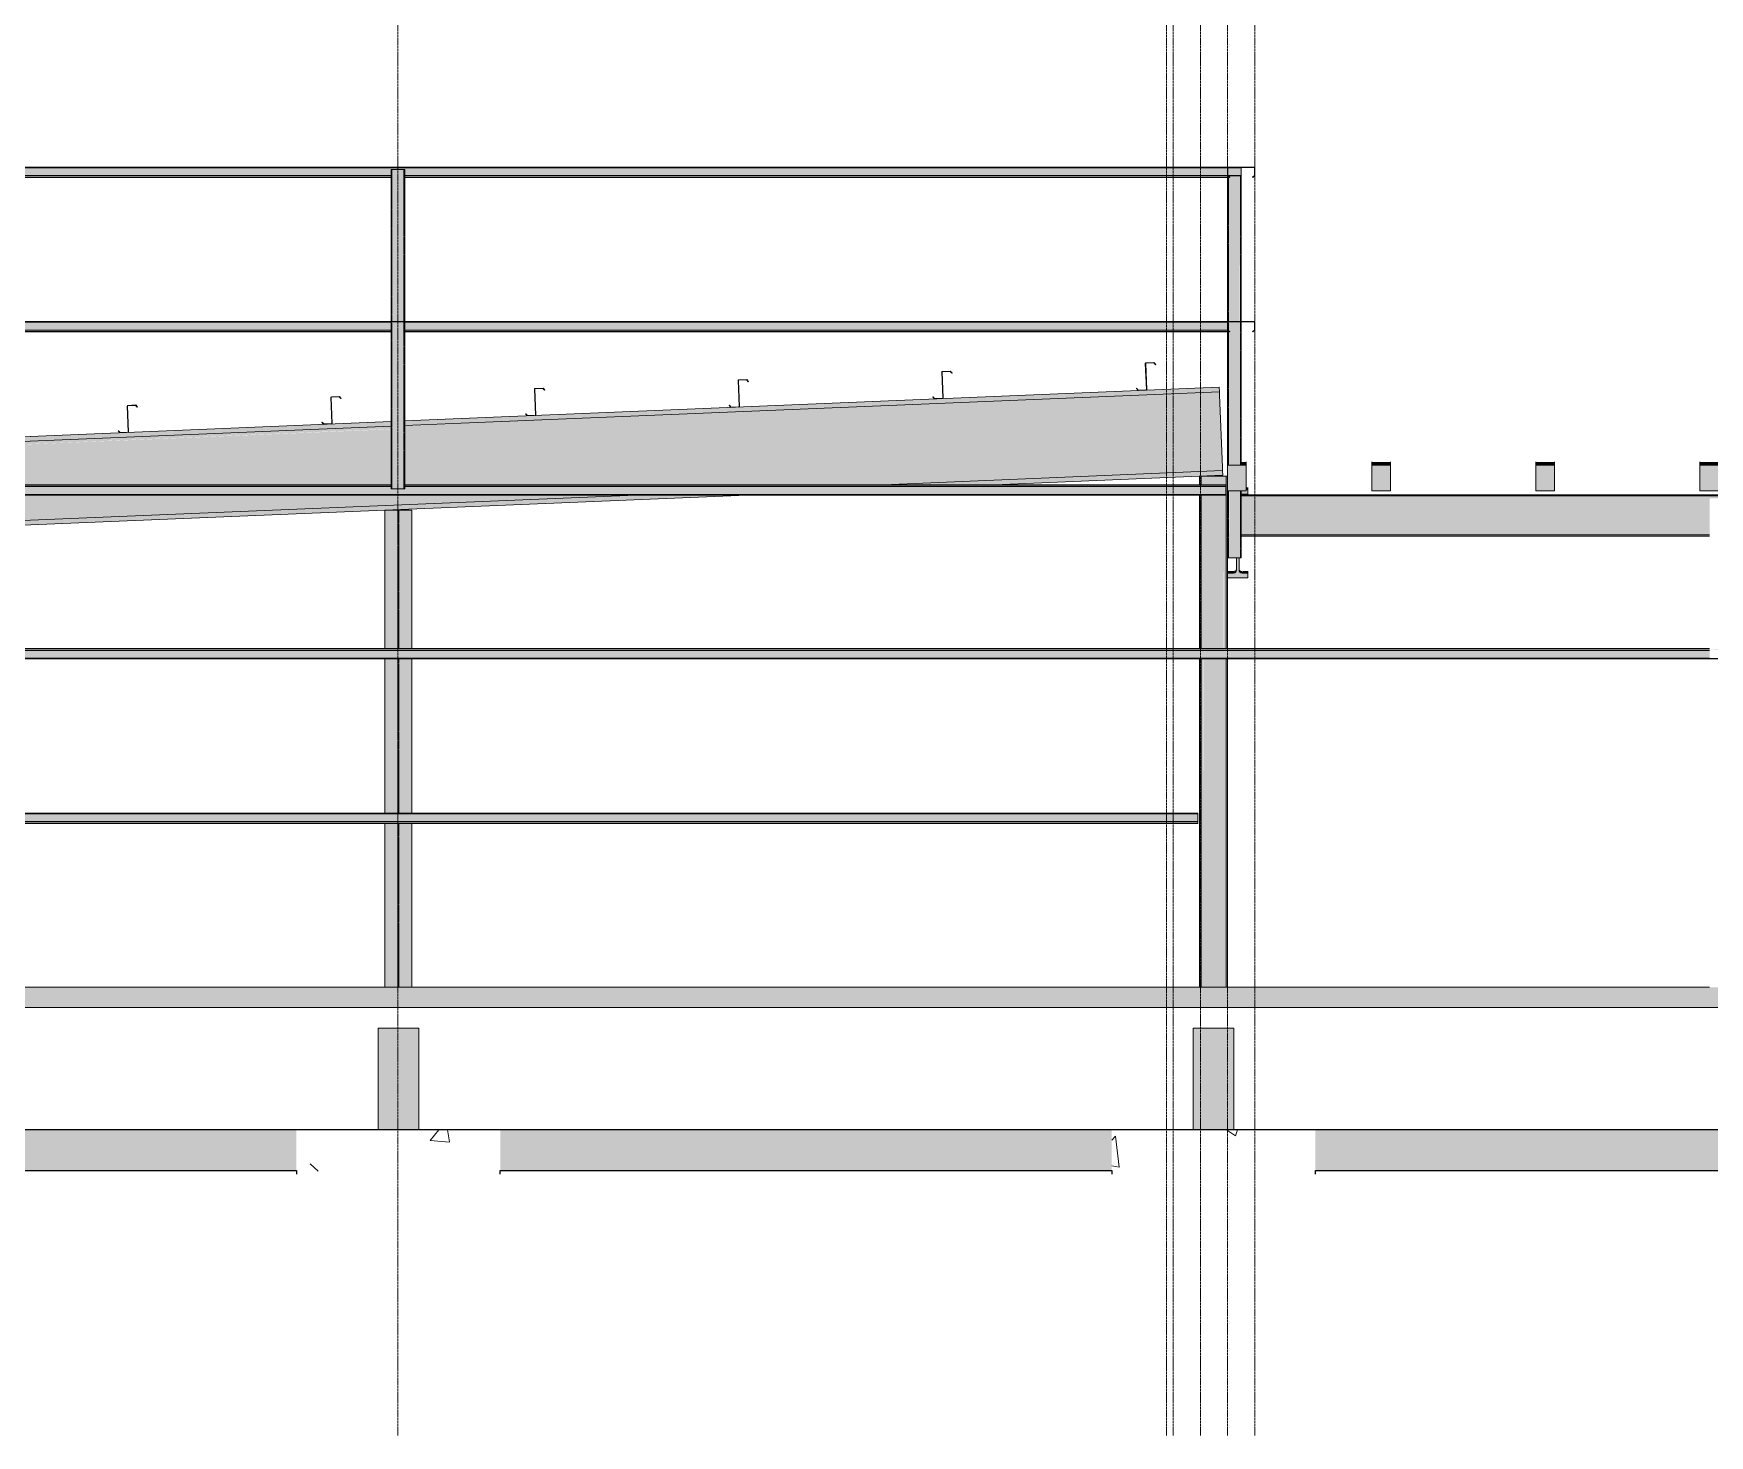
# Model space of a CAD drawing. Header units: inches. Extents: x 21954 to 47768, y -132 to 769.
# Drawn here: x 28058.7 to 28552.1, y -132 to 280.9 of the extents above; entities that cross this region are included whole.
import ezdxf

# ---------------------------------------------------------------- set-up
doc = ezdxf.new("R2010")
doc.units = ezdxf.units.IN
doc.header["$MEASUREMENT"] = 0
doc.linetypes.add('Grid Line 1_2_', pattern=[0.875, 0.5, -0.125, 0.125, -0.125])
doc.linetypes.add('Hidden 1_8_', pattern=[0.1875, 0.125, -0.0625])
for name, color, linetype, lineweight in [('C-BLDG-PADS', 91, 'Continuous', 9), ('S-BEAM', 12, 'Continuous', 9), ('S-COLS', 52, 'Continuous', 9), ('S-FNDN', 32, 'Continuous', 9), ('S-GRID', 1, 'Continuous', 9)]:
    doc.layers.add(name, color=color, linetype=linetype, lineweight=lineweight)
pattern_1 = [(50, (31469.516, 92.95), (68.8574, -6.02404), [7.2, -79.2]), (355, (31469.516, 92.95), (-13.3201, 72.2107), [5.76, -63.36]), (100.451, (31475.254, 92.446), (55.53753, 66.1862), [6.119, -67.31]), (46.184, (31469.52, 112.15), (102.455, -15.8907), [10.8, -118.8]), (96.636, (31478.05, 110.82), (89.7274, 93.5155), [9.179, -100.964]), (351.184, (31469.52, 112.15), (89.7283, 93.5149), [8.64, -95.04]), (21, (31479.116, 107.35), (57.30352, -38.65147), [7.2, -79.2]), (326, (31479.116, 107.35), (23.3584, 69.6146), [5.76, -63.36]), (71.451, (31483.89, 104.13), (80.66193, 30.96264), [6.119, -67.31]), (37.5, (31469.516, 92.948), (1.167627, 31.95777), [3.168, -59.424, 3.168, -61.152, -63.6]), (37.5, (31469.516, 92.948), (1.167627, 31.95777), [-126.912, 3.168, -60.432]), (7.5, (31469.516, 92.948), (25.2549, 37.86335), [3.168, -33.504, 3.168, -57.984, -24.24]), (7.5, (31469.516, 92.948), (25.2549, 37.86335), [-97.824, 3.168, -21.072]), (327.5, (31448.108, 92.948), (51.247365, -2.16529), [3.168, -20.832, 3.168, -71.712, -99.36]), (327.5, (31448.108, 92.948), (51.247365, -2.16529), [-98.88, 3.168, -96.192]), (317.5, (31438.51, 92.95), (55.98627, 9.60998), [3.168, -28.032, 3.168, -46.56, -70.56]), (317.5, (31438.51, 92.95), (55.98627, 9.60998), [-80.928, 3.168, -67.392])]

# ---------------------------------------------------------------- blocks, each defined once
blk = doc.blocks.new('Struct_Sports Complex_2015_rvt-2-Structural - Elevation - South')
at = {"layer": 'S-FNDN', "lineweight": 5}
for points in [[(22561.27, -42), (22561.27, -12), (22549.27, -12), (22549.27, -42)], [(22801.27, -42), (22801.27, -12), (22789.27, -12), (22789.27, -42)]]:
    blk.add_hatch(color=9, dxfattribs=at).paths.add_polyline_path(points, flags=0)
at = {"layer": 'S-FNDN'}
h = blk.add_hatch(dxfattribs=at)
h.set_pattern_fill('FP_3', color=256, style=0, pattern_type=2)
h.set_pattern_definition(pattern_1)
h.paths.add_polyline_path([(24303.89, -54), (24473.39, -54), (24473.39, -42), (24303.89, -42)], flags=0)
h.paths.add_polyline_path([(26238.39, -54), (26238.39, -42), (26022.89, -42), (26022.89, -54), (26087.38, -54)], flags=0)
h.paths.add_polyline_path([(22343.89, -54), (22525.27, -54), (22525.27, -42), (22343.89, -42)], flags=0)
h.paths.add_polyline_path([(22216.78, -54), (22283.89, -54), (22283.89, -42), (22103.77, -42), (22103.77, -54)], flags=0)
h.paths.add_polyline_path([(25938.89, -54), (25938.89, -42), (25733.39, -42), (25733.39, -54), (25810.9, -54)], flags=0)
h.paths.add_polyline_path([(22585.27, -54), (22765.27, -54), (22765.27, -42), (22585.27, -42)], flags=0)
h.paths.add_polyline_path([(25649.39, -54), (25649.39, -42), (25461.89, -42), (25461.89, -54), (25534.43, -54)], flags=0)
h.paths.add_polyline_path([(22825.27, -54), (23025.89, -54), (23025.89, -42), (22825.27, -42)], flags=0)
h.paths.add_polyline_path([(25341.89, -54), (25341.89, -42), (25172.39, -42), (25172.39, -54), (25257.96, -54)], flags=0)
h.paths.add_polyline_path([(23315.39, -54), (23315.39, -42), (23145.89, -42), (23145.89, -54)], flags=0)
h.paths.add_polyline_path([(25052.39, -54), (25052.39, -42), (24882.89, -42), (24882.89, -54), (24981.49, -54)], flags=0)
h.paths.add_polyline_path([(23435.39, -54), (23604.89, -54), (23604.89, -42), (23435.39, -42)], flags=0)
h.paths.add_polyline_path([(24762.89, -54), (24762.89, -42), (24593.39, -42), (24593.39, -54), (24705.02, -54)], flags=0)
h.paths.add_polyline_path([(23724.89, -54), (23894.39, -54), (23894.39, -42), (23724.89, -42)], flags=0)
h.paths.add_polyline_path([(24014.39, -54), (24183.89, -54), (24183.89, -42), (24014.39, -42)], flags=0)
h = blk.add_hatch(dxfattribs=at)
h.set_pattern_fill('FP_3', color=256, style=0, pattern_type=2)
h.set_pattern_definition(pattern_1)
h.paths.add_polyline_path([(22525.27, -55.03), (22585.27, -55.03), (22585.27, -42), (22525.27, -42), (22525.27, -54)], flags=0)
h = blk.add_hatch(dxfattribs=at)
h.set_pattern_fill('FP_3', color=256, style=0, pattern_type=2)
h.set_pattern_definition(pattern_1)
h.paths.add_polyline_path([(22769.72, -55.03), (22825.27, -55.03), (22825.27, -42), (22765.27, -42), (22765.27, -55.03)], flags=0)
at = {"layer": 'S-FNDN', "color": 250}
for p, q in [((22549.27, -12), (22561.27, -12)), ((22549.27, -12), (22549.27, -42)), ((22561.27, -42), (22561.27, -12)), ((22789.27, -12), (22801.27, -12)), ((22789.27, -42), (22789.27, -12)), ((22801.27, -42), (22801.27, -12))]:
    blk.add_line(p, q, dxfattribs=at)
at = {"layer": 'S-FNDN', "color": 7, "lineweight": 25}
for p, q in [((22525.27, -42), (22343.89, -42)), ((22585.27, -42), (22525.27, -42)), ((22765.27, -42), (22585.27, -42)), ((22825.27, -42), (22765.27, -42)), ((23025.89, -42), (22825.27, -42)), ((22343.89, -54), (22525.27, -54)), ((22525.27, -54), (22525.27, -55.03)), ((22585.27, -54), (22765.27, -54)), ((22585.27, -55.03), (22585.27, -54)), ((22765.27, -54), (22765.27, -55.03)), ((22825.27, -54), (23025.89, -54)), ((22825.27, -55.03), (22825.27, -54))]:
    blk.add_line(p, q, dxfattribs=at)
blk = doc.blocks.new('Girt_C - 8_D-1182438-Structural - Elevation - South')
at = {"layer": 'S-BEAM'}
for points in [[(22769.72, 48.8), (22790.64, 48.8), (22790.64, 51.12), (22318.39, 51.12), (22318.39, 48.8), (22631.48, 48.8)], [(22790.64, 48.35), (22790.64, 48.8), (22318.39, 48.8), (22318.39, 48.35), (22769.72, 48.35)], [(22790.64, 48.27), (22790.64, 48.35), (22769.72, 48.27)]]:
    blk.add_hatch(color=256, dxfattribs=at).paths.add_polyline_path(points, flags=0)
at = {"layer": 'S-BEAM', "lineweight": 15}
for p, q in [((22790.64, 51.3), (22318.39, 51.3)), ((22318.39, 51.3), (22318.39, 51.2)), ((22318.39, 51.2), (22790.64, 51.2)), ((22790.64, 51.2), (22790.64, 51.3))]:
    blk.add_line(p, q, dxfattribs=at)
at = {"layer": 'S-BEAM'}
for p, q in [((22318.39, 51.12), (22318.39, 51.2)), ((22318.39, 51.12), (22790.64, 51.12)), ((22318.39, 48.8), (22318.39, 51.12)), ((22790.64, 51.2), (22790.64, 51.12)), ((22790.64, 51.12), (22790.64, 48.8)), ((22318.39, 48.8), (22790.64, 48.8)), ((22318.39, 48.35), (22318.39, 48.8)), ((22318.39, 48.35), (22790.64, 48.35)), ((22318.39, 48.27), (22318.39, 48.35)), ((22318.39, 48.27), (22790.64, 48.27)), ((22790.64, 48.8), (22790.64, 48.35)), ((22790.64, 48.35), (22790.64, 48.27))]:
    blk.add_line(p, q, dxfattribs=at)
blk = doc.blocks.new('Girt_C - 8_D-1099926-Structural - Elevation - South')
at = {"layer": 'S-BEAM'}
h = blk.add_hatch(color=256, dxfattribs=at)
h.paths.add_polyline_path([(26270.37, 99.2), (26270.37, 99.65), (22949.27, 99.65), (22949.27, 99.2), (26260.17, 99.2)], flags=0)
h.paths.add_polyline_path([(22078.54, 99.2), (22941.27, 99.2), (22941.27, 99.65), (22072.62, 99.65), (22072.62, 99.2)], flags=0)
h.paths.add_polyline_path([(22948.57, 99.4), (22948.87, 99.55), (22948.9, 99.65), (22941.66, 99.55), (22941.96, 99.4)], flags=0)
h = blk.add_hatch(color=256, dxfattribs=at)
h.paths.add_polyline_path([(24221.19, 96.88), (26270.37, 96.88), (26270.37, 99.2), (22949.27, 99.2), (22949.27, 96.88), (24152.08, 96.88)], flags=0)
h.paths.add_polyline_path([(22804.28, 96.88), (22941.27, 96.88), (22941.27, 99.2), (22072.62, 99.2), (22072.62, 96.88), (22769.72, 96.88)], flags=0)
for p, q in [((22072.62, 99.73), (22941.27, 99.73)), ((22072.62, 99.65), (22941.27, 99.65)), ((22072.62, 99.2), (22941.27, 99.2)), ((22072.62, 96.88), (22941.27, 96.88))]:
    blk.add_line(p, q, dxfattribs=at)
at = {"layer": 'S-BEAM', "lineweight": 15}
for p, q in [((26270.37, 96.8), (22072.62, 96.8)), ((22072.62, 96.7), (26270.37, 96.7))]:
    blk.add_line(p, q, dxfattribs=at)
blk = doc.blocks.new('W-Wide Flange - 8_ WIDE-1169466-Structural - Elevation - South')
at = {"layer": 'S-BEAM'}
h = blk.add_hatch(color=256, dxfattribs=at)
h.paths.add_polyline_path([(22078.47, 144.57), (22087.37, 144.95), (22078.46, 144.95), (22078.46, 144.8)], flags=0)
h.paths.add_polyline_path([(22145.55, 147.98), (22160.26, 147.98), (22311.89, 154.3), (22311.89, 155.19), (22139.79, 147.98), (22145.14, 147.98)], flags=0)
h.paths.add_polyline_path([(22315.89, 154.47), (22553.14, 164.43), (22553.14, 165.24), (22315.89, 155.3), (22315.89, 154.62)], flags=0)
h.paths.add_polyline_path([(22557.14, 164.52), (22797.01, 174.51), (22796.98, 175.4), (22557.14, 165.32), (22557.14, 164.6)], flags=0)
h = blk.add_hatch(color=256, dxfattribs=at)
h.paths.add_polyline_path([(22079.37, 123.09), (22603.82, 144.95), (22315.89, 144.95), (22315.83, 136.73), (22311.89, 136.73), (22311.89, 144.95), (22087.37, 144.95), (22078.47, 144.57), (22078.56, 142.48)], flags=0)
h.paths.add_polyline_path([(22311.89, 147.98), (22311.89, 154.3), (22160.26, 147.98), (22285.9, 147.98)], flags=0)
h.paths.add_polyline_path([(22315.89, 147.98), (22553.14, 147.98), (22553.14, 164.35), (22315.89, 154.47), (22315.89, 151.36)], flags=0)
h.paths.add_polyline_path([(22631.48, 147.98), (22676.7, 147.98), (22797.91, 153.03), (22796.98, 174.51), (22557.14, 164.52), (22557.14, 147.98), (22562.37, 147.98)], flags=0)
h = blk.add_hatch(color=256, dxfattribs=at)
h.paths.add_polyline_path([(22106.21, 147.98), (22138.88, 147.98), (22311.89, 155.19), (22311.89, 156.55), (22147.66, 149.71)], flags=0)
h.paths.add_polyline_path([(22315.89, 155.36), (22553.14, 165.24), (22553.14, 166.6), (22315.89, 156.72)], flags=0)
h.paths.add_polyline_path([(22557.14, 165.41), (22796.98, 175.4), (22796.92, 176.76), (22557.14, 166.77)], flags=0)
h = blk.add_hatch(color=256, dxfattribs=at)
h.paths.add_polyline_path([(22079.4, 122.2), (22623.96, 144.95), (22603.82, 144.95), (22079.37, 123.09), (22079.4, 122.23)], flags=0)
h.paths.add_polyline_path([(22681.34, 147.98), (22698.08, 147.98), (22797.94, 152.17), (22797.91, 153.03), (22676.7, 147.98)], flags=0)
h = blk.add_hatch(color=256, dxfattribs=at)
h.paths.add_polyline_path([(22079.46, 120.84), (22657.87, 144.95), (22625.2, 144.95), (22079.4, 122.2)], flags=0)
h.paths.add_polyline_path([(22730.75, 147.98), (22798, 150.78), (22797.94, 152.14), (22698.08, 147.98)], flags=0)
for p, q in [((22557.13, 166.77), (22796.92, 176.76)), ((22557.13, 165.41), (22796.98, 175.4)), ((22796.92, 176.76), (22796.98, 175.4)), ((22796.98, 175.4), (22797.01, 174.51)), ((22797.01, 174.51), (22797.91, 153.03)), ((22315.88, 156.72), (22553.14, 166.6)), ((22315.88, 155.36), (22553.14, 165.24)), ((22797.91, 153.03), (22797.94, 152.14)), ((22698.08, 147.98), (22797.94, 152.14)), ((22730.75, 147.98), (22798, 150.78)), ((22797.94, 152.14), (22798, 150.78)), ((22079.4, 122.2), (22625.2, 144.95)), ((22079.46, 120.84), (22657.87, 144.95))]:
    blk.add_line(p, q, dxfattribs=at)
blk = doc.blocks.new('HSS-Hollow Structural Section-Column - HSS4X4X1_4-1159176-Structural - Elevation - South')
at = {"layer": 'S-COLS', "linetype": 'Hidden 1_8_'}
for p, q in [((22553.37, 240.83), (22553.37, 196.05)), ((22556.91, 196.05), (22556.91, 240.83)), ((22553.37, 195.95), (22553.37, 146.78)), ((22556.91, 146.78), (22556.91, 195.95))]:
    blk.add_line(p, q, dxfattribs=at)
blk = doc.blocks.new('HSS-Hollow Structural Section-Column - HSS4X4X1_4-1170157-Structural - Elevation - South')
at = {"layer": 'S-COLS', "linetype": 'Hidden 1_8_'}
for p, q in [((22799.64, 238.79), (22799.64, 196.05)), ((22803.17, 196.05), (22803.17, 238.99)), ((22799.64, 195.95), (22799.64, 193.43)), ((22799.64, 193.29), (22799.64, 153.73)), ((22803.17, 153.73), (22803.17, 195.95)), ((22799.64, 146.23), (22799.64, 126.47)), ((22803.17, 126.47), (22803.17, 146.23))]:
    blk.add_line(p, q, dxfattribs=at)
blk = doc.blocks.new('Girt_C - 8_D-943834-Structural - Elevation - South')
at = {"layer": 'S-BEAM'}
h = blk.add_hatch(color=256, dxfattribs=at)
h.paths.add_polyline_path([(22799.96, 239.05), (22803.39, 239.05), (22803.39, 241.37), (22799.5, 241.37), (22799.5, 239.05)], flags=0)
h.paths.add_polyline_path([(22065.64, 239.05), (22067.64, 239.05), (22067.7, 240.83), (22071.64, 240.83), (22071.64, 239.05), (22311.89, 239.05), (22311.95, 240.83), (22315.89, 240.83), (22315.89, 239.05), (22553.14, 239.05), (22553.2, 240.83), (22557.14, 240.83), (22557.14, 239.05), (22799.39, 239.05), (22799.39, 241.37), (22065.64, 241.37), (22065.64, 240.83)], flags=0)
h = blk.add_hatch(color=256, dxfattribs=at)
h.paths.add_polyline_path([(22631.48, 238.6), (22799.41, 238.6), (22799.39, 239.05), (22557.14, 238.95), (22557.14, 238.6), (22562.37, 238.6)], flags=0)
h.paths.add_polyline_path([(22065.64, 238.6), (22067.64, 238.6), (22067.64, 239.05), (22065.64, 238.95)], flags=0)
h.paths.add_polyline_path([(22071.64, 238.6), (22311.89, 238.6), (22311.89, 239.05), (22071.64, 238.95)], flags=0)
h.paths.add_polyline_path([(22553.14, 238.6), (22553.14, 239.05), (22315.89, 238.95), (22315.89, 238.6), (22493.25, 238.6)], flags=0)
h.paths.add_polyline_path([(22799.64, 238.99), (22799.64, 239.05), (22799.58, 238.99)], flags=0)
h = blk.add_hatch(color=256, dxfattribs=at)
h.paths.add_polyline_path([(22553.14, 238.52), (22553.14, 238.6), (22493.25, 238.52)], flags=0)
h.paths.add_polyline_path([(22067.64, 238.52), (22067.64, 238.6), (22065.64, 238.52)], flags=0)
at = {"layer": 'S-BEAM', "lineweight": 15}
for p, q in [((22803.39, 241.55), (22065.64, 241.55)), ((22065.64, 241.45), (22803.39, 241.45)), ((22803.39, 241.45), (22803.39, 241.55))]:
    blk.add_line(p, q, dxfattribs=at)
at = {"layer": 'S-BEAM'}
for p, q in [((22803.39, 241.37), (22065.64, 241.37)), ((22553.14, 239.05), (22315.89, 239.05)), ((22553.14, 238.6), (22315.89, 238.6)), ((22553.14, 238.52), (22315.89, 238.52)), ((22799.39, 239.05), (22557.14, 239.05)), ((22799.41, 238.6), (22557.14, 238.6)), ((22799.41, 238.52), (22557.14, 238.52)), ((22803.39, 239.05), (22799.5, 239.05)), ((22803.39, 241.45), (22803.39, 241.37)), ((22803.39, 241.37), (22803.39, 239.05))]:
    blk.add_line(p, q, dxfattribs=at)
blk = doc.blocks.new('Girt_C - 8_D-1179772-Structural - Elevation - South')
at = {"layer": 'S-BEAM', "lineweight": 15}
for p, q in [((22799.39, 241.37), (22799.39, 239)), ((22799.39, 239), (22799.96, 238.52)), ((22799.5, 239.05), (22799.5, 241.37)), ((22800.04, 238.6), (22799.5, 239.05)), ((22807.2, 241.55), (22799.58, 241.55)), ((22799.58, 241.45), (22807.2, 241.45)), ((22799.96, 238.52), (22800.04, 238.6)), ((22807.28, 239.05), (22806.75, 238.6)), ((22806.75, 238.6), (22806.82, 238.52)), ((22806.82, 238.52), (22807.39, 239)), ((22807.28, 241.37), (22807.28, 239.05)), ((22807.39, 239), (22807.39, 241.37))]:
    blk.add_line(p, q, dxfattribs=at)
for centre, radius, start, end in [((22799.58, 241.37), 0.188, 90, 180), ((22799.58, 241.37), 0.0782, 90, 176.9576), ((22807.2, 241.37), 0.188, 0, 90), ((22807.2, 241.37), 0.0782, 2.1227, 90)]:
    blk.add_arc(centre, radius, start, end, dxfattribs=at)
blk = doc.blocks.new('Girt_Z - 8_D-1164392-Structural - Elevation - South')
at = {"layer": 'S-BEAM'}
h = blk.add_hatch(color=256, dxfattribs=at)
h.paths.add_polyline_path([(22773.05, 175.77), (22773.09, 175.88), (22772.54, 176.32)], flags=0)
h.paths.add_polyline_path([(22775.48, 176.06), (22775.59, 176.06), (22775.45, 176.76)], flags=0)
h.paths.add_polyline_path([(22778.14, 183.34), (22778.22, 183.41), (22777.71, 183.97), (22777.66, 183.86)], flags=0)
for p, q in [((22775.17, 183.67), (22775.48, 176.06)), ((22775.59, 176.06), (22775.28, 183.68)), ((22777.71, 183.97), (22775.35, 183.87)), ((22775.35, 183.76), (22777.66, 183.86)), ((22777.66, 183.86), (22778.14, 183.34)), ((22778.22, 183.41), (22777.71, 183.97)), ((22778.14, 183.34), (22778.22, 183.41)), ((22772.62, 176.39), (22772.54, 176.32)), ((22772.54, 176.32), (22773.05, 175.77)), ((22773.09, 175.88), (22772.62, 176.39)), ((22775.41, 175.98), (22773.09, 175.88))]:
    blk.add_line(p, q, dxfattribs=at)
for centre, radius, start, end in [((22775.35, 183.68), 0.187, 92.3859, 182.3859), ((22775.35, 183.68), 0.0782, 94.5087, 182.3859), ((22775.41, 176.05), 0.0782, 275.4283, 2.3859), ((22775.41, 176.05), 0.187, 272.3859, 2.3859)]:
    blk.add_arc(centre, radius, start, end, dxfattribs=at)
blk = doc.blocks.new('W-Wide Flange - W12X19-1098908-Structural - Elevation - South')
at = {"layer": 'S-BEAM'}
h = blk.add_hatch(color=256, dxfattribs=at)
h.paths.add_polyline_path([(24537.39, 144.7), (24818.89, 144.7), (24818.89, 145.05), (24537.39, 145.05)], flags=0)
h.paths.add_polyline_path([(26262.89, 144.7), (26262.89, 145.05), (25985.89, 145.05), (25985.89, 144.7), (26260.17, 144.7)], flags=0)
h.paths.add_polyline_path([(22804.28, 144.7), (23081.89, 144.7), (23081.89, 145.05), (22803.41, 145.05), (22803.41, 144.7)], flags=0)
h.paths.add_polyline_path([(25975.89, 144.7), (25975.89, 145.05), (25696.39, 145.05), (25696.39, 144.7), (25966.42, 144.7)], flags=0)
h.paths.add_polyline_path([(23089.89, 144.7), (23371.39, 144.7), (23371.39, 145.05), (23089.89, 145.05)], flags=0)
h.paths.add_polyline_path([(23379.39, 144.7), (23660.89, 144.7), (23660.89, 145.05), (23379.39, 145.05)], flags=0)
h.paths.add_polyline_path([(25686.39, 144.7), (25686.39, 145.05), (25405.89, 145.05), (25405.89, 144.7), (25672.67, 144.7)], flags=0)
h.paths.add_polyline_path([(23668.89, 144.7), (23950.39, 144.7), (23950.39, 145.05), (23668.89, 145.05)], flags=0)
h.paths.add_polyline_path([(25397.89, 144.7), (25397.89, 145.05), (25116.39, 145.05), (25116.39, 144.7), (25396.2, 144.7)], flags=0)
h.paths.add_polyline_path([(23958.39, 144.7), (24239.89, 144.7), (24239.89, 145.05), (23958.39, 145.05)], flags=0)
h.paths.add_polyline_path([(25108.39, 144.7), (25108.39, 145.05), (24826.89, 145.05), (24826.89, 144.7), (25102.45, 144.7)], flags=0)
h.paths.add_polyline_path([(24247.89, 144.7), (24529.39, 144.7), (24529.39, 145.05), (24247.89, 145.05)], flags=0)
h = blk.add_hatch(color=256, dxfattribs=at)
h.paths.add_polyline_path([(22803.41, 144.18), (23081.89, 144.18), (23081.89, 144.7), (22803.41, 144.63), (22803.41, 144.31)], flags=0)
h.paths.add_polyline_path([(25405.89, 144.18), (25686.39, 144.2), (25686.39, 144.7), (25405.89, 144.63), (25405.89, 144.21)], flags=0)
h.paths.add_polyline_path([(26262.89, 144.18), (26262.89, 144.7), (25985.89, 144.63), (25985.89, 144.18), (26260.17, 144.18)], flags=0)
h.paths.add_polyline_path([(23089.89, 144.18), (23371.39, 144.18), (23371.39, 144.7), (23089.89, 144.62), (23089.89, 144.3)], flags=0)
h.paths.add_polyline_path([(23379.39, 144.18), (23660.89, 144.28), (23660.89, 144.7), (23379.39, 144.62), (23379.39, 144.29)], flags=0)
h.paths.add_polyline_path([(23668.89, 144.18), (23950.39, 144.27), (23950.39, 144.7), (23668.89, 144.61), (23668.89, 144.28)], flags=0)
h.paths.add_polyline_path([(23958.39, 144.18), (24239.89, 144.26), (24239.89, 144.7), (23958.39, 144.6), (23958.39, 144.27)], flags=0)
h.paths.add_polyline_path([(25975.89, 144.18), (25975.89, 144.7), (25696.39, 144.63), (25696.39, 144.18), (25966.42, 144.18)], flags=0)
h.paths.add_polyline_path([(24247.89, 144.18), (24529.39, 144.25), (24529.39, 144.7), (24247.89, 144.6), (24247.89, 144.26)], flags=0)
h.paths.add_polyline_path([(24537.39, 144.18), (24818.89, 144.23), (24818.89, 144.7), (24537.39, 144.63), (24537.39, 144.24)], flags=0)
h.paths.add_polyline_path([(25397.89, 144.18), (25397.89, 144.7), (25116.39, 144.63), (25116.39, 144.18), (25396.2, 144.18)], flags=0)
h.paths.add_polyline_path([(24826.89, 144.18), (25108.39, 144.22), (25108.39, 144.7), (24826.89, 144.63), (24826.89, 144.23)], flags=0)
h = blk.add_hatch(color=256, dxfattribs=at)
h.paths.add_polyline_path([(22803.41, 133.73), (22941.27, 133.73), (22941.27, 144), (22949.27, 144), (22949.27, 133.73), (23081.89, 133.73), (23081.89, 144.18), (22803.41, 144.18), (22803.41, 137.28)], flags=0)
h.paths.add_polyline_path([(26260.17, 133.73), (26262.89, 133.73), (26262.89, 144.18), (25985.89, 144.18), (25985.89, 133.73), (26225.61, 133.73)], flags=0)
h.paths.add_polyline_path([(23089.89, 133.73), (23371.39, 133.73), (23371.39, 144.18), (23089.89, 144.18), (23089.89, 141.97)], flags=0)
h.paths.add_polyline_path([(25975.89, 133.73), (25975.89, 144.18), (25696.39, 144.18), (25696.39, 133.73), (25966.42, 133.73)], flags=0)
h.paths.add_polyline_path([(23379.39, 133.73), (23660.89, 133.73), (23660.89, 144.18), (23379.39, 144.18), (23379.39, 141.97)], flags=0)
h.paths.add_polyline_path([(25686.39, 133.73), (25686.39, 144.18), (25405.89, 144.18), (25405.89, 133.73), (25672.67, 133.73)], flags=0)
h.paths.add_polyline_path([(23668.89, 133.73), (23950.39, 133.73), (23950.39, 144.18), (23668.89, 144.18)], flags=0)
h.paths.add_polyline_path([(23958.39, 133.73), (24239.89, 133.73), (24239.89, 144.18), (23958.39, 144.18), (23958.39, 141.97)], flags=0)
h.paths.add_polyline_path([(25397.89, 133.73), (25397.89, 144.18), (25116.39, 144.18), (25116.39, 133.73), (25396.2, 133.73)], flags=0)
h.paths.add_polyline_path([(25108.39, 133.73), (25108.39, 144.18), (24826.89, 144.18), (24826.89, 133.73), (25102.45, 133.73)], flags=0)
h.paths.add_polyline_path([(24247.89, 133.73), (24529.39, 133.73), (24529.39, 144.18), (24247.89, 144.18), (24247.89, 141.97)], flags=0)
h.paths.add_polyline_path([(24566.78, 133.73), (24818.89, 133.73), (24818.89, 144.18), (24537.39, 144.18), (24537.39, 133.73), (24549.5, 133.73)], flags=0)
h = blk.add_hatch(color=256, dxfattribs=at)
h.paths.add_polyline_path([(26262.89, 133.2), (26262.89, 133.73), (25985.89, 133.73), (25985.89, 133.2), (26260.17, 133.2)], flags=0)
h.paths.add_polyline_path([(23950.39, 133.2), (23950.39, 133.73), (23668.89, 133.69), (23668.89, 133.2), (23944.72, 133.2)], flags=0)
h.paths.add_polyline_path([(25102.45, 133.2), (25108.39, 133.3), (25108.39, 133.73), (24826.89, 133.65), (24826.89, 133.2), (25085.17, 133.2)], flags=0)
h.paths.add_polyline_path([(22977.07, 133.2), (23081.89, 133.27), (23081.89, 133.73), (22949.27, 133.72), (22949.27, 133.2)], flags=0)
h.paths.add_polyline_path([(24774.14, 133.2), (24818.89, 133.31), (24818.89, 133.73), (24537.39, 133.66), (24537.39, 133.2), (24705.02, 133.2)], flags=0)
h.paths.add_polyline_path([(25116.39, 133.2), (25397.89, 133.29), (25397.89, 133.73), (25116.39, 133.64), (25116.39, 133.21)], flags=0)
h.paths.add_polyline_path([(22803.41, 133.2), (22941.27, 133.27), (22941.27, 133.73), (22803.41, 133.73), (22803.41, 133.22)], flags=0)
h.paths.add_polyline_path([(23958.39, 133.2), (24239.89, 133.27), (24239.89, 133.73), (23958.39, 133.68), (23958.39, 133.21)], flags=0)
h.paths.add_polyline_path([(24247.89, 133.2), (24529.39, 133.27), (24529.39, 133.73), (24247.89, 133.67), (24247.89, 133.21)], flags=0)
h.paths.add_polyline_path([(23357.22, 133.2), (23371.39, 133.27), (23371.39, 133.73), (23089.89, 133.72), (23089.89, 133.2), (23322.66, 133.2)], flags=0)
h.paths.add_polyline_path([(25975.89, 133.2), (25975.89, 133.73), (25696.39, 133.73), (25696.39, 133.2), (25966.42, 133.2)], flags=0)
h.paths.add_polyline_path([(23379.39, 133.2), (23660.89, 133.27), (23660.89, 133.73), (23379.39, 133.7), (23379.39, 133.22)], flags=0)
h.paths.add_polyline_path([(25405.89, 133.2), (25686.39, 133.29), (25686.39, 133.73), (25405.89, 133.62), (25405.89, 133.21)], flags=0)
h = blk.add_hatch(color=256, dxfattribs=at)
h.paths.add_polyline_path([(26260.17, 132.85), (26262.89, 132.85), (26262.89, 133.2), (25985.89, 133.2), (25985.89, 132.85), (26225.61, 132.85)], flags=0)
h.paths.add_polyline_path([(22804.28, 132.85), (22941.27, 132.85), (22941.27, 133.2), (22803.41, 133.2), (22803.41, 132.85)], flags=0)
h.paths.add_polyline_path([(22949.27, 132.85), (23081.89, 132.85), (23081.89, 133.2), (22949.27, 133.2)], flags=0)
h.paths.add_polyline_path([(25975.89, 132.85), (25975.89, 133.2), (25696.39, 133.2), (25696.39, 132.85), (25966.42, 132.85)], flags=0)
h.paths.add_polyline_path([(23089.89, 132.85), (23371.39, 132.85), (23371.39, 133.2), (23089.89, 133.2)], flags=0)
h.paths.add_polyline_path([(23379.39, 132.85), (23660.89, 132.85), (23660.89, 133.2), (23379.39, 133.2)], flags=0)
h.paths.add_polyline_path([(25686.39, 132.85), (25686.39, 133.2), (25405.89, 133.2), (25405.89, 132.85), (25672.67, 132.85)], flags=0)
h.paths.add_polyline_path([(23668.89, 132.85), (23950.39, 132.85), (23950.39, 133.2), (23668.89, 133.2)], flags=0)
h.paths.add_polyline_path([(25397.89, 132.85), (25397.89, 133.2), (25116.39, 133.2), (25116.39, 132.85), (25396.2, 132.85)], flags=0)
h.paths.add_polyline_path([(23958.39, 132.85), (24239.89, 132.85), (24239.89, 133.2), (23958.39, 133.2)], flags=0)
h.paths.add_polyline_path([(25108.39, 132.85), (25108.39, 133.2), (24826.89, 133.2), (24826.89, 132.85), (25102.45, 132.85)], flags=0)
h.paths.add_polyline_path([(24818.89, 132.85), (24818.89, 133.2), (24537.39, 133.2), (24537.39, 132.85), (24808.7, 132.85)], flags=0)
h.paths.add_polyline_path([(24247.89, 132.85), (24529.39, 132.85), (24529.39, 133.2), (24247.89, 133.2)], flags=0)
for p, q in [((23081.89, 145.05), (22803.4, 145.05)), ((23081.89, 144.7), (22803.4, 144.7)), ((22803.4, 133.2), (22941.27, 133.2)), ((22941.27, 132.85), (22803.4, 132.85))]:
    blk.add_line(p, q, dxfattribs=at)
blk = doc.blocks.new('W-Wide Flange-Column - B3_A-1159174-Structural - Elevation - South')
at = {"layer": 'S-COLS', "linetype": 'Hidden 1_8_'}
for p, q in [((22555.11, 140.5), (22555.11, 99.73)), ((22555.42, 99.73), (22555.42, 140.5)), ((22555.11, 96.7), (22555.11, 51.3)), ((22555.42, 51.3), (22555.42, 96.7)), ((22555.11, 48.27), (22555.11, 0)), ((22555.42, 0), (22555.42, 48.27))]:
    blk.add_line(p, q, dxfattribs=at)
blk = doc.blocks.new('Girt_C - 8_D-1170013-Structural - Elevation - South')
at = {"layer": 'S-BEAM'}
h = blk.add_hatch(color=256, dxfattribs=at)
h.paths.add_polyline_path([(22798.91, 147.45), (22798.91, 147.9), (22557.14, 147.9), (22557.14, 147.45), (22795.64, 147.45)], flags=0)
h.paths.add_polyline_path([(22069.9, 147.45), (22311.89, 147.55), (22311.89, 147.9), (22064.14, 147.9), (22064.14, 147.45)], flags=0)
h.paths.add_polyline_path([(22315.89, 147.45), (22553.14, 147.55), (22553.14, 147.9), (22315.89, 147.9), (22315.89, 147.55)], flags=0)
h = blk.add_hatch(color=256, dxfattribs=at)
h.paths.add_polyline_path([(22553.49, 145.13), (22798.91, 145.13), (22798.91, 147.45), (22557.14, 147.45), (22557.08, 146.78), (22553.14, 146.78), (22553.14, 147.45), (22315.89, 147.45), (22315.89, 145.13), (22553.4, 145.13)], flags=0)
h.paths.add_polyline_path([(22069.9, 145.13), (22311.89, 145.13), (22311.89, 147.45), (22064.14, 147.45), (22064.14, 145.13)], flags=0)
at = {"layer": 'S-BEAM', "lineweight": 15}
for p, q in [((22798.91, 145.05), (22064.14, 145.05)), ((22064.14, 144.95), (22798.91, 144.95)), ((22798.91, 144.95), (22798.91, 145.05))]:
    blk.add_line(p, q, dxfattribs=at)
at = {"layer": 'S-BEAM'}
for p, q in [((22553.14, 147.98), (22315.88, 147.98)), ((22553.14, 147.9), (22315.88, 147.9)), ((22553.14, 147.45), (22315.88, 147.45)), ((22798.91, 145.13), (22315.89, 145.13)), ((22798.91, 147.98), (22557.14, 147.98)), ((22798.91, 147.9), (22557.14, 147.9)), ((22798.91, 147.45), (22557.14, 147.45)), ((22798.91, 147.98), (22798.91, 147.9)), ((22798.91, 147.9), (22798.91, 147.45)), ((22798.91, 147.45), (22798.91, 145.13)), ((22798.91, 145.13), (22798.91, 145.05))]:
    blk.add_line(p, q, dxfattribs=at)
blk = doc.blocks.new('Girt_C - 8_D-V25-Structural - Elevation - South')
at = {"layer": 'S-BEAM'}
h = blk.add_hatch(color=256, dxfattribs=at)
h.paths.add_polyline_path([(22078.54, 193.55), (22311.89, 193.55), (22311.89, 195.87), (22071.64, 195.87), (22071.64, 193.55)], flags=0)
h.paths.add_polyline_path([(22769.72, 193.55), (22799.39, 193.55), (22799.39, 195.87), (22557.14, 195.87), (22557.14, 193.55), (22700.6, 193.55)], flags=0)
h.paths.add_polyline_path([(22315.89, 193.55), (22553.14, 193.55), (22553.14, 195.87), (22315.89, 195.87)], flags=0)
h.paths.add_polyline_path([(22067.64, 193.55), (22067.64, 195.87), (22065.64, 195.87), (22065.64, 193.55)], flags=0)
h = blk.add_hatch(color=256, dxfattribs=at)
h.paths.add_polyline_path([(22799.39, 193.1), (22799.41, 193.1), (22799.39, 193.55), (22557.14, 193.45), (22557.14, 193.1), (22769.72, 193.1)], flags=0)
h.paths.add_polyline_path([(22553.14, 193.1), (22553.14, 193.55), (22315.89, 193.45), (22315.89, 193.1), (22493.25, 193.1)], flags=0)
h.paths.add_polyline_path([(22065.64, 193.1), (22067.64, 193.1), (22067.64, 193.55), (22065.64, 193.45)], flags=0)
h.paths.add_polyline_path([(22071.64, 193.1), (22311.89, 193.1), (22311.89, 193.55), (22071.64, 193.45)], flags=0)
h = blk.add_hatch(color=256, dxfattribs=at)
h.paths.add_polyline_path([(22553.14, 193.02), (22553.14, 193.1), (22493.25, 193.02)], flags=0)
h.paths.add_polyline_path([(22067.64, 193.02), (22067.64, 193.1), (22065.64, 193.02)], flags=0)
blk.add_hatch(color=256, dxfattribs=at).paths.add_polyline_path([(22553.14, 195.87), (22553.14, 195.95), (22493.25, 195.87)], flags=0)
at = {"layer": 'S-BEAM', "lineweight": 15}
for p, q in [((22803.39, 196.05), (22065.64, 196.05)), ((22065.64, 195.95), (22803.39, 195.95)), ((22803.39, 195.95), (22803.39, 196.05))]:
    blk.add_line(p, q, dxfattribs=at)
at = {"layer": 'S-BEAM'}
for p, q in [((22553.14, 195.87), (22315.89, 195.87)), ((22553.14, 193.55), (22315.89, 193.55)), ((22553.14, 193.1), (22315.89, 193.1)), ((22553.14, 193.02), (22315.89, 193.02)), ((22799.41, 195.87), (22557.14, 195.87)), ((22799.39, 193.55), (22557.14, 193.55)), ((22799.41, 193.1), (22557.14, 193.1)), ((22799.41, 193.02), (22557.14, 193.02))]:
    blk.add_line(p, q, dxfattribs=at)
blk = doc.blocks.new('Girt_C - 8_D-V26-Structural - Elevation - South')
at = {"layer": 'S-BEAM', "lineweight": 15}
for p, q in [((22799.39, 195.87), (22799.39, 193.5)), ((22799.39, 193.5), (22799.96, 193.02)), ((22799.5, 193.55), (22799.5, 195.87)), ((22800.04, 193.1), (22799.5, 193.55)), ((22807.2, 196.05), (22799.58, 196.05)), ((22799.58, 195.95), (22807.2, 195.95)), ((22799.96, 193.02), (22800.04, 193.1)), ((22807.28, 193.55), (22806.75, 193.1)), ((22806.75, 193.1), (22806.82, 193.02)), ((22806.82, 193.02), (22807.39, 193.5)), ((22807.28, 195.87), (22807.28, 193.55)), ((22807.39, 193.5), (22807.39, 195.87))]:
    blk.add_line(p, q, dxfattribs=at)
for centre, radius, start, end in [((22799.58, 195.87), 0.188, 90, 180), ((22799.58, 195.87), 0.0782, 90, 176.9576), ((22807.2, 195.87), 0.188, 0, 90), ((22807.2, 195.87), 0.0782, 2.1227, 90)]:
    blk.add_arc(centre, radius, start, end, dxfattribs=at)
blk = doc.blocks.new('W-Wide Flange - 8_ WIDE-1150911-Structural - Elevation - South')
at = {"layer": 'S-BEAM'}
h = blk.add_hatch(color=256, dxfattribs=at)
h.paths.add_polyline_path([(22804.28, 120.6), (22805.39, 120.6), (22805.39, 121.96), (22803.66, 121.96), (22803.21, 122.08), (22802.88, 122.4), (22802.77, 123.21), (22802.77, 126.47), (22802.02, 126.47), (22802.02, 122.85), (22801.9, 122.4), (22801.57, 122.08), (22801.13, 121.96), (22799.39, 121.96), (22799.39, 120.6)], flags=0)
h.paths.add_polyline_path([(22803.41, 145.15), (22803.66, 145.22), (22805.39, 145.22), (22805.39, 146.58), (22804.89, 146.58), (22804.87, 146.23), (22803.41, 146.23), (22803.41, 145.23)], flags=0)
for points in [[(22805.39, 146.58), (22805.39, 147.23), (22805.39, 147.23), (22804.89, 147.17), (22804.89, 146.58)], [(22801.13, 121.96), (22801.13, 122.57), (22799.45, 122.57), (22799.39, 121.96)], [(22803.66, 121.96), (22805.39, 121.96), (22805.39, 122.57), (22803.71, 122.57), (22803.66, 122.01)]]:
    blk.add_hatch(color=256, dxfattribs=at).paths.add_polyline_path(points, flags=0)
h = blk.add_hatch(color=256, dxfattribs=at)
h.paths.add_polyline_path([(22801.13, 121.96), (22801.32, 122.01), (22801.32, 122.62), (22801.13, 122.57)], flags=0)
h.paths.add_polyline_path([(22801.57, 122.08), (22801.73, 122.24), (22801.73, 122.84), (22801.73, 122.84), (22801.57, 122.62), (22801.57, 122.31)], flags=0)
h.paths.add_polyline_path([(22801.32, 122.01), (22801.57, 122.08), (22801.56, 122.68), (22801.35, 122.63), (22801.33, 122.62), (22801.32, 122.08)], flags=0)
h.paths.add_polyline_path([(22801.73, 122.24), (22801.9, 122.4), (22801.89, 123), (22801.86, 122.98), (22801.73, 122.85)], flags=0)
h = blk.add_hatch(color=256, dxfattribs=at)
h.paths.add_polyline_path([(22803.66, 121.96), (22803.66, 122.57), (22803.46, 122.57), (22803.46, 122.01)], flags=0)
h.paths.add_polyline_path([(22803.21, 122.08), (22803.2, 122.69), (22803.12, 122.78), (22803.05, 122.85), (22803.05, 122.24)], flags=0)
h.paths.add_polyline_path([(22803.46, 122.01), (22803.45, 122.62), (22803.43, 122.63), (22803.22, 122.68), (22803.21, 122.08)], flags=0)
h.paths.add_polyline_path([(22803.05, 122.24), (22803.04, 122.85), (22803, 122.9), (22802.88, 123.01), (22802.88, 122.4)], flags=0)
for p, q in [((22803.66, 145.22), (22805.39, 145.22)), ((22805.39, 146.58), (22804.89, 146.58)), ((22805.39, 146.58), (22805.39, 147.23)), ((22805.39, 145.22), (22805.39, 146.58)), ((22802.02, 126.47), (22802.02, 122.85)), ((22802.77, 122.85), (22802.77, 126.47)), ((22801.13, 121.96), (22799.39, 121.96)), ((22799.39, 120.6), (22805.39, 120.6)), ((22805.39, 121.96), (22803.66, 121.96)), ((22805.39, 121.96), (22805.39, 122.57)), ((22805.39, 120.6), (22805.39, 121.96))]:
    blk.add_line(p, q, dxfattribs=at)
for centre, start_param, end_param in [((22803.66, 144.33), 1.570796, 1.876416), ((22801.13, 122.85), 4.712389, 6.283185), ((22803.66, 122.85), 3.141593, 4.712389)]:
    blk.add_ellipse(centre, major_axis=(0.89, 0), ratio=0.999133, start_param=start_param, end_param=end_param, dxfattribs=at)
blk = doc.blocks.new('Dimension Lumber - 5_5 x 7_5 Glulam-1166126-Structural - Elevation - South')
at = {"layer": 'S-BEAM'}
for points in [[(22847.39, 153.73), (22847.39, 154.73), (22841.89, 154.73), (22841.89, 153.73)], [(22847.39, 146.23), (22847.39, 153.73), (22841.89, 153.73), (22841.89, 146.23)]]:
    blk.add_hatch(color=256, dxfattribs=at).paths.add_polyline_path(points, flags=0)
for p, q in [((22841.89, 154.73), (22841.89, 153.73)), ((22847.39, 153.73), (22847.39, 154.73))]:
    blk.add_line(p, q, dxfattribs=at)
at = {"layer": 'S-BEAM', "lineweight": 15}
for p, q in [((22847.39, 153.73), (22841.89, 153.73)), ((22841.89, 153.73), (22841.89, 146.23)), ((22847.39, 146.23), (22847.39, 153.73)), ((22841.89, 146.23), (22847.39, 146.23))]:
    blk.add_line(p, q, dxfattribs=at)
blk = doc.blocks.new('Dimension Lumber - 5_5 x 7_5 Glulam-1170176-Structural - Elevation - South')
at = {"layer": 'S-BEAM'}
for points in [[(22804.28, 153.73), (22804.89, 153.73), (22804.89, 154.73), (22803.41, 154.73), (22803.34, 153.81), (22802.94, 153.8), (22799.39, 153.73)], [(22799.39, 146.23), (22804.89, 146.23), (22804.89, 153.73), (22799.39, 153.73), (22799.39, 146.66)]]:
    blk.add_hatch(color=256, dxfattribs=at).paths.add_polyline_path(points, flags=0)
for p, q in [((22799.39, 154.73), (22799.39, 153.73)), ((22804.89, 153.73), (22804.89, 154.73))]:
    blk.add_line(p, q, dxfattribs=at)
at = {"layer": 'S-BEAM', "lineweight": 15}
for p, q in [((22804.89, 153.73), (22799.39, 153.73)), ((22799.39, 153.73), (22799.39, 146.23)), ((22804.89, 146.23), (22804.89, 153.73)), ((22799.39, 146.23), (22804.89, 146.23))]:
    blk.add_line(p, q, dxfattribs=at)

msp = doc.modelspace()

# ---------------------------------------------------------------- hatches: boundary and pattern name
at = {"layer": 'C-BLDG-PADS', "lineweight": 5}
msp.add_hatch(color=256, dxfattribs=at).paths.add_polyline_path([(31698.24, -6), (31887.76, -6), (31887.76, 0), (27677.01, 0), (27677.01, -6), (31421.77, -6)], flags=0)
at = {"layer": 'S-COLS', "lineweight": 5}
h = msp.add_hatch(color=256, dxfattribs=at)
h.paths.add_polyline_path([(28164.24, 146.78), (28164.47, 146.78), (28164.47, 195.95), (28164.01, 195.95), (28164.07, 146.78)], flags=0)
h.paths.add_polyline_path([(28164.24, 196.05), (28164.47, 196.05), (28164.47, 240.83), (28164.01, 240.83), (28164.07, 196.05), (28164.15, 196.05)], flags=0)
h = msp.add_hatch(color=256, dxfattribs=at)
h.paths.add_polyline_path([(28164.59, 146.78), (28167.54, 146.78), (28167.54, 195.95), (28164.47, 195.95), (28164.47, 146.78)], flags=0)
h.paths.add_polyline_path([(28164.47, 196.05), (28167.54, 196.05), (28167.54, 240.83), (28164.47, 240.83), (28164.47, 207.64)], flags=0)
h = msp.add_hatch(color=256, dxfattribs=at)
h.paths.add_polyline_path([(28167.77, 146.78), (28168.01, 146.78), (28167.94, 195.95), (28167.54, 195.95), (28167.54, 146.78)], flags=0)
h.paths.add_polyline_path([(28167.77, 196.05), (28168.01, 196.05), (28167.94, 240.83), (28167.54, 240.83), (28167.54, 196.05), (28167.65, 196.05)], flags=0)
h = msp.add_hatch(color=256, dxfattribs=at)
h.paths.add_polyline_path([(28410.51, 126.47), (28410.74, 126.47), (28410.7, 146.23), (28410.27, 146.23), (28410.33, 126.47)], flags=0)
h.paths.add_polyline_path([(28410.74, 153.8), (28410.74, 193.1), (28410.27, 193.49), (28410.33, 153.81), (28410.68, 153.8)], flags=0)
h.paths.add_polyline_path([(28410.74, 193.24), (28410.74, 195.95), (28410.37, 195.87), (28410.44, 193.49), (28410.6, 193.35)], flags=0)
h.paths.add_polyline_path([(28410.27, 196.05), (28410.74, 196.05), (28410.74, 238.6), (28410.27, 238.99), (28410.27, 207.64)], flags=0)
h.paths.add_polyline_path([(28410.74, 238.74), (28410.74, 238.99), (28410.51, 238.93)], flags=0)
h = msp.add_hatch(color=256, dxfattribs=at)
h.paths.add_polyline_path([(28413.81, 126.47), (28413.81, 146.23), (28410.74, 146.23), (28410.74, 126.47)], flags=0)
h.paths.add_polyline_path([(28410.74, 153.8), (28413.81, 153.8), (28413.81, 195.95), (28410.74, 195.95), (28410.83, 193.16), (28410.74, 193.1), (28410.74, 170.12)], flags=0)
h.paths.add_polyline_path([(28410.74, 196.05), (28413.81, 196.05), (28413.81, 238.99), (28410.74, 238.99), (28410.83, 238.66), (28410.74, 238.6), (28410.74, 207.64)], flags=0)
h = msp.add_hatch(color=256, dxfattribs=at)
h.paths.add_polyline_path([(28414.04, 126.47), (28414.27, 126.47), (28414.18, 146.23), (28413.81, 146.23), (28413.81, 126.47)], flags=0)
h.paths.add_polyline_path([(28413.81, 153.8), (28414.27, 153.82), (28414.21, 195.95), (28413.81, 195.95), (28413.81, 170.12)], flags=0)
h.paths.add_polyline_path([(28414.27, 196.05), (28414.21, 238.99), (28413.81, 238.99), (28413.9, 196.05), (28414.26, 196.05)], flags=0)
h = msp.add_hatch(color=256, dxfattribs=at)
h.paths.add_polyline_path([(28402.44, 0), (28402.44, 96.7), (28402.01, 96.7), (28402.01, 0)], flags=0)
h.paths.add_polyline_path([(28402.01, 99.73), (28402.44, 99.73), (28402.44, 144.95), (28402.01, 144.95), (28402.01, 113.83)], flags=0)
h.paths.add_polyline_path([(28402.01, 147.98), (28402.44, 147.98), (28402.44, 150.5), (28402.01, 150.5)], flags=0)
h = msp.add_hatch(color=256, dxfattribs=at)
h.paths.add_polyline_path([(28402.96, 0), (28403.13, 0), (28403.04, 96.7), (28402.44, 96.7), (28402.53, 0), (28402.79, 0)], flags=0)
h.paths.add_polyline_path([(28402.7, 99.73), (28403.13, 99.73), (28403.13, 144.95), (28402.44, 144.95), (28402.53, 99.73), (28402.66, 99.73)], flags=0)
h.paths.add_polyline_path([(28402.66, 147.98), (28403.13, 147.98), (28403.13, 150.5), (28402.44, 150.5), (28402.54, 147.98), (28402.66, 147.98)], flags=0)
h = msp.add_hatch(color=256, dxfattribs=at)
h.paths.add_polyline_path([(28409.13, 0), (28409.13, 96.7), (28403.13, 96.7), (28403.13, 0)], flags=0)
h.paths.add_polyline_path([(28409.13, 99.73), (28409.13, 144.95), (28403.13, 144.95), (28403.13, 99.73)], flags=0)
h.paths.add_polyline_path([(28406.51, 147.98), (28409.13, 147.98), (28409.13, 150.5), (28403.13, 150.5), (28403.13, 147.98)], flags=0)
h = msp.add_hatch(color=256, dxfattribs=at)
h.paths.add_polyline_path([(28409.13, 0), (28409.82, 0), (28409.73, 96.7), (28409.13, 96.7), (28409.13, 95.07)], flags=0)
h.paths.add_polyline_path([(28409.52, 99.73), (28409.82, 99.73), (28409.73, 150.5), (28409.13, 150.5), (28409.13, 147.98), (28409.77, 147.9), (28409.73, 144.95), (28409.13, 144.95), (28409.18, 99.73), (28409.48, 99.73)], flags=0)
h = msp.add_hatch(color=256, dxfattribs=at)
h.paths.add_polyline_path([(28410.26, 0), (28410.26, 96.7), (28409.82, 96.7), (28409.82, 0)], flags=0)
h.paths.add_polyline_path([(28409.82, 99.73), (28410.26, 99.73), (28410.26, 150.5), (28409.82, 150.5), (28409.82, 113.83)], flags=0)
h = msp.add_hatch(color=256, dxfattribs=at)
h.paths.add_polyline_path([(28162.13, 0), (28170.13, 0), (28170.13, 48.27), (28162.13, 48.27)], flags=0)
h.paths.add_polyline_path([(28162.13, 51.3), (28170.13, 51.3), (28170.13, 96.7), (28162.13, 96.7), (28162.13, 95.07)], flags=0)
h.paths.add_polyline_path([(28162.13, 99.73), (28170.13, 99.73), (28170.13, 140.5), (28162.13, 140.5), (28162.13, 132.59)], flags=0)

# ---------------------------------------------------------------- linework, layer by layer
at = {"layer": 'C-BLDG-PADS'}
for p, q in [((27677.01, 0), (28552.13, 0)), ((31887.76, -6), (27677.01, -6))]:
    msp.add_line(p, q, dxfattribs=at)
at = {"layer": 'S-COLS'}
for p, q in [((28164.01, 240.83), (28164.01, 196.05)), ((28164.47, 240.83), (28164.01, 240.83)), ((28167.54, 240.83), (28164.47, 240.83)), ((28168.01, 240.83), (28167.54, 240.83)), ((28168.01, 196.05), (28168.01, 240.83)), ((28410.27, 238.99), (28410.27, 196.05)), ((28410.74, 238.99), (28410.51, 238.99)), ((28413.81, 238.99), (28410.74, 238.99)), ((28414.27, 238.99), (28413.81, 238.99)), ((28414.27, 196.05), (28414.27, 238.99)), ((28164.01, 195.95), (28164.01, 146.78)), ((28168.01, 146.78), (28168.01, 195.95)), ((28410.27, 193.51), (28410.27, 153.73)), ((28414.27, 153.73), (28414.27, 195.95)), ((28402.01, 150.5), (28402.01, 147.98)), ((28402.44, 150.5), (28402.01, 150.5)), ((28402.44, 150.5), (28402.44, 147.98)), ((28403.13, 150.5), (28402.44, 150.5)), ((28409.13, 150.5), (28403.13, 150.5)), ((28409.82, 150.5), (28409.13, 150.5)), ((28409.82, 99.73), (28409.82, 150.5)), ((28410.26, 150.5), (28409.82, 150.5)), ((28164.47, 146.78), (28164.01, 146.78)), ((28167.54, 146.78), (28164.47, 146.78)), ((28168.01, 146.78), (28167.54, 146.78)), ((28402.01, 144.95), (28402.01, 99.73)), ((28402.44, 144.95), (28402.44, 99.73)), ((28410.26, 99.73), (28410.26, 146.23)), ((28410.27, 146.23), (28410.27, 126.47)), ((28414.27, 126.47), (28414.27, 146.23)), ((28162.13, 99.73), (28162.13, 140.5)), ((28170.13, 140.5), (28162.13, 140.5)), ((28170.13, 140.5), (28170.13, 99.73)), ((28410.74, 126.47), (28410.27, 126.47)), ((28413.81, 126.47), (28410.74, 126.47)), ((28414.27, 126.47), (28413.81, 126.47)), ((28162.13, 51.3), (28162.13, 96.7)), ((28170.13, 96.7), (28170.13, 51.3)), ((28402.01, 96.7), (28402.01, 0)), ((28402.44, 96.7), (28402.44, 0)), ((28409.82, 0), (28409.82, 96.7)), ((28410.26, 0), (28410.26, 96.7)), ((28162.13, 0), (28162.13, 48.27)), ((28170.13, 48.27), (28170.13, 0))]:
    msp.add_line(p, q, dxfattribs=at)
at = {"layer": 'S-GRID', "linetype": 'Grid Line 1_2_'}
for p, q in [((28166.01, -132), (28166.01, 573.76)), ((28392.26, -132), (28392.26, 573.76)), ((28394.26, -132), (28394.26, 573.76)), ((28402.26, -132), (28402.26, 573.76)), ((28402.26, -132), (28402.26, 573.76)), ((28410.26, -132), (28410.26, 573.76)), ((28410.26, -132), (28410.26, 573.76)), ((28418.26, -132), (28418.26, 573.76))]:
    msp.add_line(p, q, dxfattribs=at)

# ---------------------------------------------------------------- block references
at = {"color": 10, "lineweight": 5}
msp.add_blockref('Struct_Sports Complex_2015_rvt-2-Structural - Elevation - South', (5610.87, 0), dxfattribs=at)
at = {"layer": 'S-BEAM'}
for name, p in [('Girt_C - 8_D-943834-Structural - Elevation - South', (5610.87, 0)), ('Girt_C - 8_D-1179772-Structural - Elevation - South', (5610.87, 0)), ('Girt_C - 8_D-V25-Structural - Elevation - South', (5610.87, 0)), ('Girt_C - 8_D-V26-Structural - Elevation - South', (5610.87, 0)), ('Girt_Z - 8_D-1164392-Structural - Elevation - South', (5610.87, 0)), ('Girt_Z - 8_D-1164392-Structural - Elevation - South', (5490.97, -5)), ('Girt_Z - 8_D-1164392-Structural - Elevation - South', (5550.92, -2.5)), ('W-Wide Flange - 8_ WIDE-1169466-Structural - Elevation - South', (5610.87, 0)), ('Girt_Z - 8_D-1164392-Structural - Elevation - South', (5371.07, -9.99)), ('Girt_Z - 8_D-1164392-Structural - Elevation - South', (5431.02, -7.49)), ('Girt_Z - 8_D-1164392-Structural - Elevation - South', (5311.13, -12.49)), ('Dimension Lumber - 5_5 x 7_5 Glulam-1170176-Structural - Elevation - South', (5610.87, 0)), ('Dimension Lumber - 5_5 x 7_5 Glulam-1166126-Structural - Elevation - South', (5610.87, 0)), ('Dimension Lumber - 5_5 x 7_5 Glulam-1166126-Structural - Elevation - South', (5659.12, 0)), ('Dimension Lumber - 5_5 x 7_5 Glulam-1166126-Structural - Elevation - South', (5707.37, 0)), ('Girt_C - 8_D-1170013-Structural - Elevation - South', (5610.87, 0)), ('W-Wide Flange - 8_ WIDE-1150911-Structural - Elevation - South', (5610.87, 0)), ('W-Wide Flange - W12X19-1098908-Structural - Elevation - South', (5610.87, 0)), ('Girt_C - 8_D-1099926-Structural - Elevation - South', (5610.87, 0)), ('Girt_C - 8_D-1182438-Structural - Elevation - South', (5610.87, 0))]:
    msp.add_blockref(name, p, dxfattribs=at)
at = {"layer": 'S-COLS', "linetype": 'Hidden 1_8_'}
for name in ['HSS-Hollow Structural Section-Column - HSS4X4X1_4-1159176-Structural - Elevation - South', 'HSS-Hollow Structural Section-Column - HSS4X4X1_4-1170157-Structural - Elevation - South', 'W-Wide Flange-Column - B3_A-1159174-Structural - Elevation - South']:
    msp.add_blockref(name, (5610.87, 0), dxfattribs=at)

doc.saveas('drawing.dxf')
